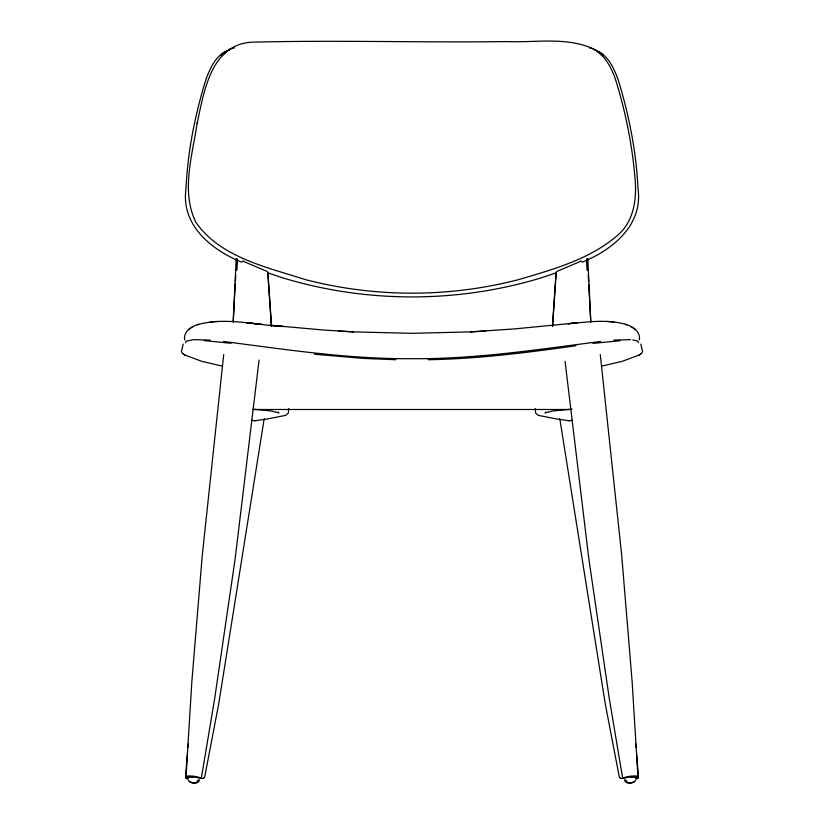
<?xml version="1.0" encoding="UTF-8"?>
<svg xmlns="http://www.w3.org/2000/svg" width="824" height="824" viewBox="0 0 824 824"><rect width="100%" height="100%" fill="white"/><g stroke="black" fill="none" stroke-linecap="round" stroke-linejoin="round"><path stroke-width="1.24" d="M624.623 779.792C624.746 784.129 631.637 783.48 634.222 781.77M186.111 775.209L191.848 681.664L202.282 555.283L223.706 354.567M639.342 339.982C640.814 331.547 632.379 326.191 625.323 324.306M236.169 258.726L233.192 321.422M233.213 322.236L234.449 299.163M234.541 297.567L235.283 283.652M235.417 281.211L235.757 274.804M556.128 272.559L552.533 326.366M552.492 326.304L556.015 274.413M186.78 761.932L187.439 753.589M185.534 776.785L186.677 763.168M187.944 747.44L188.263 743.67M288.761 408.56L288.318 413.102L285.691 415.368L267.285 418.983L254.688 420.765L251.423 420.312M198.11 779.854C197.688 784.469 189.129 783.511 188.088 779.772M259.076 360.067L235.118 559.022L214.693 698.484L201.571 776.682M264.185 418.705L218.762 703.552L204.723 776.826M197.111 123.466C192.332 155.489 180.858 191.364 195.824 222.264C220.368 257.469 266.564 267.058 305.004 279.511L305.23 279.563C374.91 297.691 449.09 297.691 518.77 279.563L518.996 279.511C554.037 269.149 591.426 258.87 619.195 233.872C634.387 219.709 636.798 197.842 635.026 178.262C632.101 144.076 625.303 110.107 614.828 77.435C610.285 65.539 603.487 53.117 591.148 47.916C564.461 36.843 534.591 42.817 506.513 41.581C422.959 42.714 339.313 40.098 255.8 42.096C211.418 41.653 204.352 89.971 197.111 123.466L197.224 123.003M183.196 344.02L181.362 351.57L182.475 353.445L184.998 355.103L201.818 361.345L222.428 366.144M635.891 779.772C634.851 783.511 626.291 784.469 625.869 779.854M545.56 412.742L545.745 412.237L545.004 412.814L553.234 410.918L572.041 409.126M638.456 342.702L637.807 341.167L632.791 339.921M198.677 324.306C191.621 326.191 183.185 331.547 184.658 339.982M556.612 271.539L580.601 261.352M225.426 52.406L221.481 55.929L226.044 51.85M186.986 777.238L193.496 777.104M625.653 777.959L626.806 777.434M635.222 777.166L634.841 776.599M601.551 366.144L622.161 361.355L638.981 355.123L641.515 353.475L642.627 351.611L640.804 344.072M188.469 329.559L192.28 326.953M638.981 355.123L640.609 354.104M222.398 53.694L230.844 48.812L234.397 47.905M220.441 54.775L230.555 48.987M228.681 50.099C215.909 54.837 210.182 67.959 205.804 79.835L205.691 80.165C194.928 115.339 187.656 151.873 185.997 188.665C180.765 225.148 211.356 249.888 241.762 262.217M582.218 262.207C612.613 249.878 643.204 225.137 637.992 188.665C636.324 151.873 629.052 115.339 618.299 80.165L618.185 79.835C613.808 68.083 608.225 55.002 595.587 50.264L603.549 54.775L593.136 48.812L589.582 47.905M242.452 261.28L243.183 260.95M636.777 776.888L637.858 776.352L635.726 775.951A8.044 1.009 -5.7 0 0 630.381 776.198L622.717 777.794L623.675 778.134M556.416 272.775L540.637 278.038C457.238 303.211 366.742 303.211 283.343 278.038L267.563 272.775M197.194 324.728C225.323 316.818 254.832 325.006 283.271 326.531L270.632 325.274L323.719 330.043L353.661 331.887L338.283 331.063M254.688 420.765L255.316 420.58M189.139 776.599L188.758 777.166M200.304 778.134L201.262 777.794L193.599 776.208A8.044 1.009 5.7 0 0 188.233 775.951L186.121 776.352L187.203 776.888M627.991 777.166L632.492 776.599M535.219 408.56L535.662 413.102L538.288 415.368L556.694 418.983L569.291 420.765L572.556 420.312M575.924 345.73C526.938 352.651 477.724 358.924 428.192 359.728M600.593 341.445C537.99 349.531 475.314 359.213 412 358.687C348.686 359.213 286.01 349.531 223.407 341.445M593.023 343.412L619.988 340.714M619.442 777.743L620.596 777.691M630.484 777.104L636.993 777.238M217.083 321.463L210.172 321.937M613.901 340.096L630.442 339.653M485.717 331.063L470.339 331.887L514.598 328.9L577.253 322.843L568.117 323.729C587.533 322.091 607.803 318.806 626.806 324.728M470.659 331.876L412 333.318L353.341 331.876M620.575 778.453L624.489 778.402M243.379 261.352L267.367 271.539M186.863 777.681L185.441 777.722L188.037 777.794M187.429 778.433L186.121 778.464L188.5 778.526M635.943 777.794L638.528 777.722L637.106 777.681M635.479 778.526L637.858 778.464L636.55 778.433M252.772 409.497L571.207 409.497M199.49 778.402L203.404 778.453M395.788 359.717L363.415 358.43L314.449 354.227M203.384 777.691L204.537 777.743M210.099 340.096L193.558 339.653L186.193 341.167L185.544 342.702M613.829 321.937L606.917 321.463M204.115 340.59L231.091 343.289M254.42 409.312L270.746 410.918L278.976 412.814L278.224 412.237L278.419 412.742M191.487 776.599L195.988 777.166M255.883 323.729L246.747 322.843L262.465 324.388M568.663 420.58L569.291 420.765M197.173 777.434L198.327 777.959M580.796 260.95L581.528 261.28M183.381 354.083L184.02 354.474M184.36 354.701L184.998 355.103M631.72 326.953L635.531 329.559M597.946 51.85L602.519 55.929M189.757 781.77C192.342 783.48 199.233 784.129 199.357 779.792M622.408 776.682L609.286 698.484L588.861 559.022L565.058 361.324M619.257 776.826L605.218 703.552L559.784 418.705M600.274 354.567L621.698 555.283L632.132 681.664L637.869 775.209M638.446 776.785L636.54 753.589M635.706 743.67L636.035 747.44M267.965 274.413L271.487 326.304M267.852 272.559L271.446 326.366M588.212 274.804L588.563 281.211M588.758 284.919L589.438 297.567M589.582 300.091L590.767 322.236M590.787 321.422L587.8 258.726M236.993 258.89L236.622 270.437L236.982 258.901M587.357 270.437L586.987 258.89L587.357 270.437"/></g></svg>
